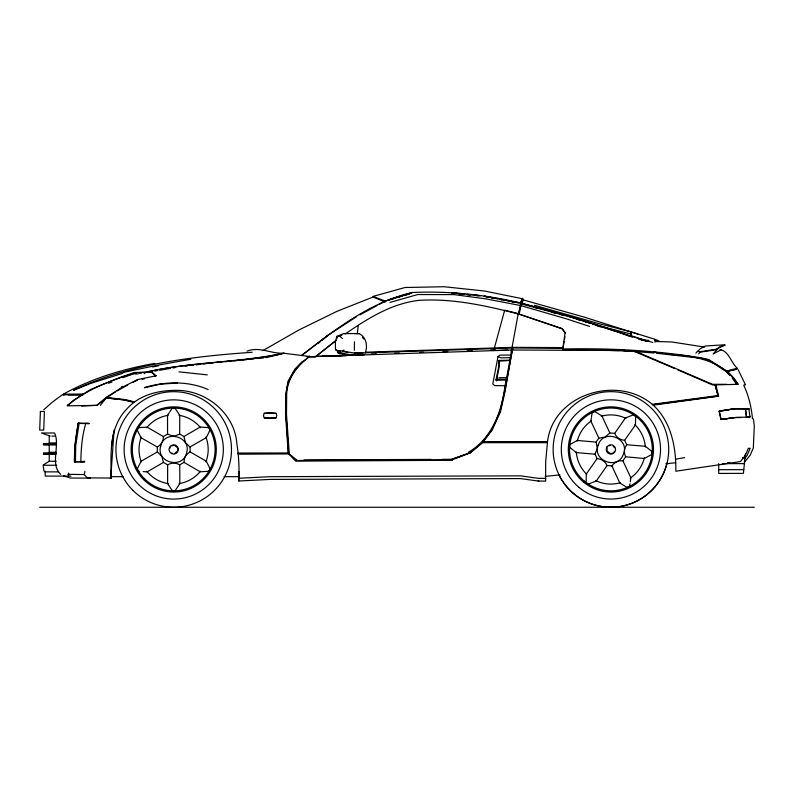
<?xml version="1.0" encoding="UTF-8"?>
<svg xmlns="http://www.w3.org/2000/svg" width="794" height="794" viewBox="0 0 794 794"><rect width="100%" height="100%" fill="white"/><g stroke="black" fill="none" stroke-linecap="round" stroke-linejoin="round"><path stroke-width="1.19" d="M167.643 464.827L167.603 483.625L172.05 490.305L173.707 491.059L175.365 490.305L179.821 483.625L179.772 464.827C175.95 462.584 171.474 462.584 167.643 464.827L163.415 462.426L161.877 456.312L157.351 451.925L157.311 447.062C161.083 444.839 163.594 441.077 163.375 436.561L167.564 434.09L171.97 435.827L175.285 435.827L179.692 434.09L183.93 436.492L185.459 442.615L189.994 447.002L190.173 450.893L190.034 451.855L186.322 454.803L184.665 457.681L183.96 462.366L179.772 464.827M179.692 434.09L179.742 415.292L175.285 408.612L173.628 407.858L171.97 408.612L169.747 411.947M498.95 360.496L509.867 360.416L498.95 360.496L498.9 365.746L495.982 379.879L506.314 379.85L506.106 380.941M442.079 459.329L451.865 459.269L469.949 452.739L483.348 441.732L492.151 430.12L500.458 411.868L505.143 391.234L512.735 347.345L562.767 347.603L562.767 350.214L609.216 350.402L634.069 351.325L674.394 368.396M45.258 471.14L45.159 476.092L71.013 476.092M744.306 458.872L747.114 455.399L750.181 448.282L748.345 448.282L745.288 455.488L740.375 461.602L675.813 471.219C676.23 447.588 671.307 421.783 653.204 405.148C618.566 374.331 553.22 393.685 547.523 441.732L545.667 461.711L545.667 481.095L538.084 481.035L520.666 478.584L270.208 479.407L238.786 481.005C239.421 468.539 238.815 456.084 236.87 443.747C234.816 414.002 207.026 390.797 177.866 390.38C159.257 389.993 139.407 394.608 126.732 409.079C108.867 427.49 110.733 454.406 111.329 478.067L110.207 478.067M80.859 461.324C81.077 448.61 82.07 435.807 85.762 423.589L78.328 423.401L76.641 432.889L75.182 445.682L74.725 461.513L84.253 461.83L84.472 461.324L80.412 461.592M239.044 471.636L238.845 478.256L270.208 476.688L520.666 475.854L538.094 478.306L545.667 478.375M68.522 476.092L68.612 473.075M336.845 338.82L336.924 336.398L343.663 333.579L359.156 333.569C366.352 337.252 367.88 345.916 365.25 352.953L353.618 352.953L342.542 351.027L343.852 350.075L343.445 351.027M746.519 417.376L745.457 409.079L732.882 408.96L719.215 411.312L721.21 419.49L736.832 417.316L748.285 417.148L749.943 416.969L748.881 408.672L735.591 408.672L719.215 411.312M134.246 402.23L125.472 400.047L106.207 397.933L106.237 397.427L121.184 387.839L137.451 379.601L156.1 375.78L151.803 372.019L134.265 372.505L121.313 376.932L90.824 389.378L73.763 400.097L67.182 405.843L97.166 405.347L106.237 397.923L115.199 392.176M114.108 430.001L110.842 476.668L123.149 476.668M607.013 448.074L607.132 451.23L610.536 453.582M745.377 453.87L743.412 473.383L718.719 473.432L718.719 463.627M744.703 460.58L744.395 463.627L722.391 463.627M744.911 458.545L745.229 455.399M355.325 352.814L355.067 355.196L315.734 356.417L336.16 340.398L315.268 357.082L306.415 356.704M357.35 333.738L358.243 325.391M125.214 400.107L125.263 399.61L106.237 397.427L96.779 405.347L81.584 406.042M345.082 334.046C367.592 318.622 391.243 303.566 418.944 300.35C452.779 298.236 486.037 305.73 518.611 313.997L519.048 313.521L519.167 314.156L561.983 328.815L565.05 332.954L562.767 348.983C609.018 347.99 655.219 350.353 700.923 357.796L708.645 359.543L727.493 371.473L737.169 369.061M354.382 350.323L354.452 341.787M177.667 450.486L177.638 448.372M110.793 473.8L111.239 470.594M591.322 418.12L590.865 421.098L598.845 438.109L605.078 437.117L609.842 432.988L614.685 433.375C616.422 437.554 620.263 439.896 624.62 440.333L626.714 444.719C624.233 448.322 623.548 452.798 625.652 456.798L622.893 460.808C618.417 460.192 614.447 462.376 611.906 465.929L607.063 465.542C605.326 461.364 601.475 459.041 597.128 458.585L595.034 454.198L597.286 448.312L596.096 442.119L598.845 438.109M591.47 417.128L592.076 413.158L593.257 411.768L595.083 411.758L601.931 415.927L609.842 432.988M629.979 483.774L629.672 485.759L628.491 487.149L626.664 487.169L619.816 482.99L611.906 465.929M630.277 481.799L630.883 477.829L622.893 460.808M111.428 445.92L113.284 434.229M562.966 348.427L564.127 341.331M564.514 338.959L564.901 336.596M79.142 423.162L75.698 445.682L75.48 461.751M452.262 460.282L295.755 461.125L288.589 453.84L286.038 414.617L286.197 394.916C286.396 379.075 297.055 364.764 309.471 356.695L511.773 350.025L512.249 350.511L504.647 391.323L499.932 411.917L491.555 430.149L482.395 442.149L547.413 442.149M511.812 348.794L518.234 313.58L504.666 310.226L493.689 350.611M521.37 300.747L521.003 302.583L522.422 298.306M301.581 355.335C335.197 329.52 370.232 302.018 412.404 292.5C448.858 290.842 485.263 294.663 520.775 302.961L518.611 313.997L521.34 303.09L566.956 315.704L647.398 341.271L641.532 340.04M520.953 303.516L521.043 304.033L521.34 303.09L519.167 314.156L519.048 313.521M505.887 382.142L505.212 385.745L494.682 385.586L492.796 383.959L497.997 356.556L499.962 355.097L510.85 355.077L504.061 391.819C500.309 415.461 489.997 439.926 468.331 452.302M522.005 304.062L523.077 300.023M520.824 303.556L522.065 298.653L484.28 290.981L444.084 286.733L405.019 287.507L372.952 296.44L385.646 301.224M111.329 478.067L87.261 477.879L84.253 474.564L84.918 471.269M520.675 303.705L520.894 303.209L521.053 303.794M521.231 303.834L521.45 303.348C558.728 313.501 596.354 323.069 632.371 337.182M505.857 380.673L506.155 379.542L495.982 379.879M342.383 338.522L340.06 336.398L336.924 336.398L335.366 341.271L335.475 349.509L337.519 351.027L337.142 350.601L339.405 351.186M264.263 413.307L263.459 415.59L264.263 417.872L270.139 418.468L276.004 417.872L276.808 415.59L276.004 413.307L270.139 412.711L264.263 413.307L276.004 413.307M497.272 377.884C493.858 389.378 500.796 364.883 499.218 360.972L509.857 360.436M43.789 409.764L52.096 402.32L62.428 394.717L81.921 394.817L83.132 394.052L63.282 394.181C91.657 378.47 123.001 368.972 154.83 363.364M336.924 336.398L336.537 337.132L341.916 335.078M169.678 448.431L170.214 447.498M177.122 451.419L174.779 453.434M169.191 412.791L167.524 415.292L167.564 434.09M614.685 433.375L625.434 417.952L632.907 415.024L634.704 415.361L635.627 416.929L635.448 424.949L624.62 440.333M607.063 465.542L596.314 480.975L592.572 482.434M597.128 458.585L586.309 473.968L586.111 481.988L587.044 483.566L588.84 483.893L591.639 482.802M100.332 405.367L106.207 397.933M512.249 350.511L512.735 349.36L512.726 350.005L562.767 350.263M121.313 387.373L122.197 386.212M695.832 353.151L700.248 348.794L705.102 346.025L724.793 344.775L719.374 347.047L716.525 349.191L699.782 351.752L697.34 351.355M698.611 353.975L700.11 352.179L716.853 349.618L719.721 347.484L725.14 345.192M713.091 354.124L716.853 349.618L716.525 349.191M613.554 452.59L614.278 451.816M302.504 361.339L294.822 369.22L287.994 381.249L285.661 395.452L285.552 414.597L288.192 453.056L296.757 460.024M520.924 303.844L565.894 315.754M522.869 298.405L521.192 303.258M309.283 356.446L283.498 353.201C271.002 353.876 259.4 346.234 247.053 351.156M295.487 460.48L452.213 459.815L470.624 452.689L482.573 442.665L547.354 442.665M318.066 343.584L319.922 342.035M321.788 340.477L328.309 335.048L356.645 316.637M67.669 405.387C87.37 388.941 112.262 379.641 136.578 372.723M301.978 355.345L328.309 335.048M714.044 353.409L721.379 349.697M117.194 390.896L127.685 385.05M43.432 464.827L49.228 461.254L56.166 461.254M78.189 422.894L74.775 445.682L74.328 461.85M183.93 436.492L200.187 427.053L208.197 427.569L209.676 428.621L209.854 430.437L206.291 437.633L189.994 447.002M163.415 462.426L147.158 471.864L143.148 471.606M157.351 451.925L141.044 461.294L137.491 468.48L137.66 470.296L139.148 471.348M262.784 350.67L299.03 329.917L337.212 311.218L373.071 297.045L385.13 302.028M359.861 314.89L376.961 305.601M379.105 304.439L385.517 300.956M133.114 382.301L137.451 380.098M609.167 445.871L610.139 445.414M611.608 453.503L612.581 453.046M105.681 397.883L125.472 400.047M171.583 445.891L173.638 445.484M108.589 383.303L111.894 381.983M154.413 376.445L156.1 375.78M386.41 300.608L411.52 292.738M389.05 299.884L411.848 292.907M264.263 417.872L276.004 417.872M122.871 377.676L134.801 373.359M451.865 459.269L470.624 452.689M122.852 373.269L90.427 383.472L73.405 390.33C129.005 363.96 191.453 356.575 252.155 352.268M727.334 371.463L729.21 370.897M67.341 405.426L69.465 404.791M726.441 371.781L730.182 369.974L737.368 368.327C731.145 363.166 728.991 350.998 720.039 349.628M390.112 299.626L395.849 297.949M398.131 297.293L401.595 296.281M403.878 295.616L409.635 293.939M391.908 298.733L411.52 293.046M389.973 302.415L417.654 294.544L453.89 294.604L485.749 298.842L520.189 305.472M730.927 370.411L735.184 369.478M265.93 357.697L280.927 354.015M144.399 387.561C165.152 381.368 188.049 380.773 208.157 389.576M144.607 387.79L160.249 384.137L177.221 383.065M123.487 372.396L156.517 365.399L190.838 359.255M152.696 366.967L158.641 365.796M142.116 379.234L144.448 378.798M714.124 384.604L715.791 384.604L718.62 396.186L653.204 405.148M654.464 340.328L657.164 339.862M149.977 371.949L152.398 371.523M154.82 371.106L157.252 370.689M159.673 370.272L170.571 368.386M172.993 367.959L175.414 367.543M675.813 459.131L684.636 457.622M677.768 369.855L712.536 384.951L738.351 384.306L733.864 378.073L728.306 372.207L726.401 371.741L729.815 375.562M652.311 404.335L717.895 395.571L718.62 396.186M652.837 404.702L718.203 396.037L715.186 384.693M740.693 417.545L734.063 417.614L721.21 419.49L720.773 419.004M734.063 417.614L720.902 419.53L719.195 410.895L732.882 408.96M746.529 416.969L749.963 416.483M656.152 341.529L671.724 341.946L704.655 347.107M656.003 341.102L658.901 340.715M727.373 462.833L729.815 462.495M185.101 366.183L187.533 365.885M191.165 365.448L193.587 365.151M196.009 364.863L199.651 364.416M203.284 363.98L206.916 363.543M209.338 363.245L212.981 362.808M743.779 409.089L748.881 408.672M747.66 417.237L749.943 416.969M545.18 476.41L559.949 474.862M665.799 463.775L675.644 462.753M242.299 360.049L247.023 359.573M249.385 359.345L254.12 358.868M257.663 358.521L263.568 357.935M745.576 409.476L749.02 409.138M216.643 362.461L221.546 362.004M225.208 361.657L230.111 361.201M233.773 360.853L238.676 360.397M744.325 461.284L745.248 461.195L750.161 455.25L753.317 447.935L754.3 425.951L753.476 419.54M634.069 350.68L712.536 384.316L726.758 384.306M138.89 372.614L151.326 372.188L154.721 375.185M134.95 374.004L138.394 373.835M139.327 373.13L141.6 373.021M338.204 353.32L340.686 353.221M339.445 353.876L343.157 353.727M354.313 353.28L362.987 352.923M333.252 356.099L346.879 355.543M353.072 355.295L364.228 354.839M365.439 352.228L511.773 347.395L510.373 357.687L500.984 357.846L497.997 356.556M365.439 352.834L511.773 348.01M322.86 355.643L327.724 355.484M345.976 354.878L352.06 354.68M371.493 354.035L376.336 353.876M394.509 353.28L399.352 353.122M419.937 352.437L423.569 352.318M442.943 351.682L447.796 351.524M467.2 350.879L472.152 350.72M490.722 350.104L495.674 349.936M497.183 350.491L507.932 350.134M646.108 341.43L648.37 341.38M144.131 373.547L144.955 373.527M74.487 462.019L84.253 461.83M498.94 377.755L506.731 377.626L506.185 380.495L506.403 379.353L496.627 379.214M43.432 443.578L55.481 443.518M43.303 444.571L56.443 444.501M43.61 444.908L55.669 444.839M43.432 452.878L55.481 452.808M43.303 453.86L56.443 453.791M43.61 454.198L55.669 454.128M288.589 453.84L238.16 454.059M304.072 459.954L431.053 459.398M238.041 453.126L288.192 453.056M238.071 453.533L288.649 453.503M726.639 372.207L728.306 372.207M68.324 394.866L82.775 394.777M56.721 465.224L43.104 465.294L43.988 471.06M745.407 384.802L743.71 385.259C748.742 395.66 751.342 407.044 752.454 418.507L753.397 418.994M85.405 423.331L89.375 423.589L85.762 423.589M51.789 436.144L55.431 436.134M49.228 443.002L56.166 442.992M49.228 452.292L56.166 452.282M718.719 469.691L743.789 469.661M354.322 333.579L359.156 333.569M348.258 352.655L340.388 350.74L337.519 350.74L337.519 352.586L340.388 352.586L348.258 354.511L354.789 354.511L354.789 352.655M283.498 353.201C238.657 362.818 191.92 361.617 146.999 371.88L147.555 372.366L147.902 371.85C192.823 361.707 239.59 363.047 284.361 353.29M78.328 423.401L78.844 423.401M483.348 441.732L547.523 441.732M74.725 461.513L75.241 461.513M44.633 471.874L58.19 471.874M67.698 474.316L84.253 474.564M224.077 476.668L238.845 476.668M90.506 478.067L70.408 478.067L63.669 475.854M39.7 507.267L754.3 507.267M562.767 350.085L618.784 350.551M742.618 457.602L745 457.602M512.726 347.99L562.767 348.248M335.773 349.975L337.023 349.985M78.586 423.162L88.63 423.321M63.093 394.836L64.403 394.876M648.767 340.398L642.961 340.229L638.733 339.237M623.568 350.71L653.998 352.983M612.769 349.886L624.6 350.323M538.084 481.035L538.898 481.095M626.714 444.719L645.443 446.317L651.715 451.329L652.321 453.046L651.417 454.634L644.381 458.485L625.652 456.798M595.034 454.198L576.305 452.61L573.953 450.724M596.096 442.119L577.367 440.442L570.32 444.283L569.427 445.871L570.032 447.588L573.169 450.099M451.498 292.768L464.877 294.127M467.309 294.376L480.678 295.725M451.607 292.946L456.451 293.433M458.872 293.681L463.726 294.177M467.358 294.544L471.001 294.911M474.633 295.279L479.477 295.775M451.468 293.075L453.9 293.323M458.753 293.82L462.406 294.187M467.269 294.683L469.691 294.931M475.775 295.547L478.206 295.795M178.958 371.84L207.303 374.877M656.4 353.251L700.923 358.263L708.645 360.01L725.448 371.126M654.008 352.07L656.44 352.407M660.082 352.923L662.514 353.27M666.156 353.787L668.578 354.124M671.009 354.471C695.663 355.722 723.949 361.32 737.576 384.306L735.631 383.363M125.263 399.61L134.583 401.953M484.33 296.102L519.713 302.98M484.33 296.261L497.689 298.862M500.111 299.328L509.827 301.214M512.259 301.68L518.333 302.861M484.28 296.41L488.995 297.323M491.357 297.78L493.709 298.236M499.605 299.388L501.967 299.844M511.396 301.67L513.748 302.127M655.05 342.224L655.05 339.306L630.922 331.832L598.765 323.595L534.441 305.283M599.956 326.096L630.922 334.016L631.478 335.892L652.807 342.502M125.105 400.216L133.918 402.459M534.441 307.467L538.014 308.439M560.643 314.623L564.216 315.595M338.691 352.903L344.566 354.511M551.711 312.25L555.264 313.223M523.246 299.904L584.364 317.153L637.91 334.135M520.745 305.601L566.956 318.99L589.515 326.403M576.94 319.317L580.384 320.339M584.98 321.699L590.726 323.406M593.019 324.081L598.765 325.788M567.065 316.072L591.202 323.436M592.354 323.793L620.61 333.043M596.939 325.729L600.472 326.89M518.889 314.067L562.261 328.577M621.771 333.45L629.89 336.338M50.191 436.114L41.417 432.978L54.568 432.998C60.503 445.434 49.645 464.331 60.701 474.306M174.71 445.484L177.092 447.449M171.623 453.056L172.626 453.434M190.034 451.855L206.331 461.225L209.894 468.41L209.725 470.227L208.236 471.289L200.227 471.805L183.96 462.366M157.311 447.062L141.004 437.702L137.441 430.507L137.62 428.691L139.109 427.629L147.118 427.122L163.375 436.561M613.127 446.188L614.616 447.687M511.773 349.41L512.249 350.045M562.906 329.47L565.487 333.043M732.207 378.073L736.038 383.413M362.392 337.113L363.592 338.949M84.472 461.324L84.789 461.85M738.192 369.766L745.238 384.306M714.987 384.663L717.895 395.571M745.526 409.079L746.578 417.366M499.218 360.972L499.287 365.736M289.244 453.126L286.495 414.597L286.664 394.846C286.971 378.966 297.006 365.647 309.471 356.695L309.471 356.079M520.775 302.961L520.795 303.735M631.478 332.001L631.478 335.892M630.922 331.832L630.922 334.016M518.234 313.58L518.234 314.623M340.388 350.74L340.388 352.586M238.786 478.623L238.786 481.005M49.228 435.34L49.228 461.254M667.02 462.962A57.783 57.783 0 0 1 558.609 474.207M205.894 437.047A34.589 34.589 0 0 1 205.904 461.84M200.505 471.209A34.589 34.589 0 0 1 179.037 483.625M168.219 483.625A34.589 34.589 0 0 1 146.731 471.249M141.322 461.88A34.589 34.589 0 0 1 141.302 437.087M146.711 427.708A34.589 34.589 0 0 1 168.179 415.302M178.997 415.292A34.589 34.589 0 0 1 200.475 427.678M644.381 457.83A34.589 34.589 0 0 1 630.178 478.157M620.372 482.732A34.589 34.589 0 0 1 595.669 480.588M586.806 474.385A34.589 34.589 0 0 1 576.305 451.925M577.248 441.146A34.589 34.589 0 0 1 591.451 420.82M601.256 416.245A34.589 34.589 0 0 1 625.96 418.388M634.823 424.592A34.589 34.589 0 0 1 645.324 447.052M40.385 411.471L39.7 430.08L43.739 430.08L44.424 411.471L40.385 411.471M160.706 446.089C155.604 462.694 183.106 469.651 186.63 452.828C191.731 436.224 164.229 429.276 160.706 446.089M178.352 449.464L177.727 451.806L176.01 453.513A4.675 4.675 0 0 1 169.618 447.121L171.325 445.404L173.668 444.779A4.675 4.675 0 0 1 178.342 449.473M598.319 444.868C591.58 460.679 618.248 470.644 623.429 454.059C630.168 438.248 603.5 428.284 598.319 444.868M607.043 446.774L606.219 449.057L606.636 451.439L608.194 453.295L610.467 454.118A4.675 4.675 0 0 0 615.489 448.65A4.675 4.675 0 0 0 608.909 445.216L607.043 446.774M138.642 484.538A49.605 49.605 0 0 0 221.645 462.297A49.605 49.605 0 0 0 160.884 401.546A49.605 49.605 0 0 0 138.642 484.538M143.595 479.576A42.588 42.588 0 0 0 214.846 460.48A42.588 42.588 0 0 0 162.691 408.324A42.588 42.588 0 0 0 143.595 479.576M132.856 490.315A57.783 57.783 0 0 0 229.526 464.411A57.783 57.783 0 0 0 158.76 393.645A57.783 57.783 0 0 0 132.856 490.315M573.774 493.709A57.783 57.783 0 0 0 667.823 459.478A57.783 57.783 0 0 0 591.153 395.144A57.783 57.783 0 0 0 573.774 493.709M579.034 487.437A49.605 49.605 0 0 0 659.774 458.049A49.605 49.605 0 0 0 593.952 402.826A49.605 49.605 0 0 0 579.034 487.437M583.54 482.067A42.588 42.588 0 0 0 652.857 456.838A42.588 42.588 0 0 0 596.344 409.426A42.588 42.588 0 0 0 583.54 482.067M144.448 478.722A41.387 41.387 0 0 0 213.695 460.173A41.387 41.387 0 0 0 163.008 409.486A41.387 41.387 0 0 0 144.448 478.722M584.315 481.144A41.387 41.387 0 0 0 651.676 456.629A41.387 41.387 0 0 0 596.76 410.548A41.387 41.387 0 0 0 584.315 481.144"/></g></svg>
